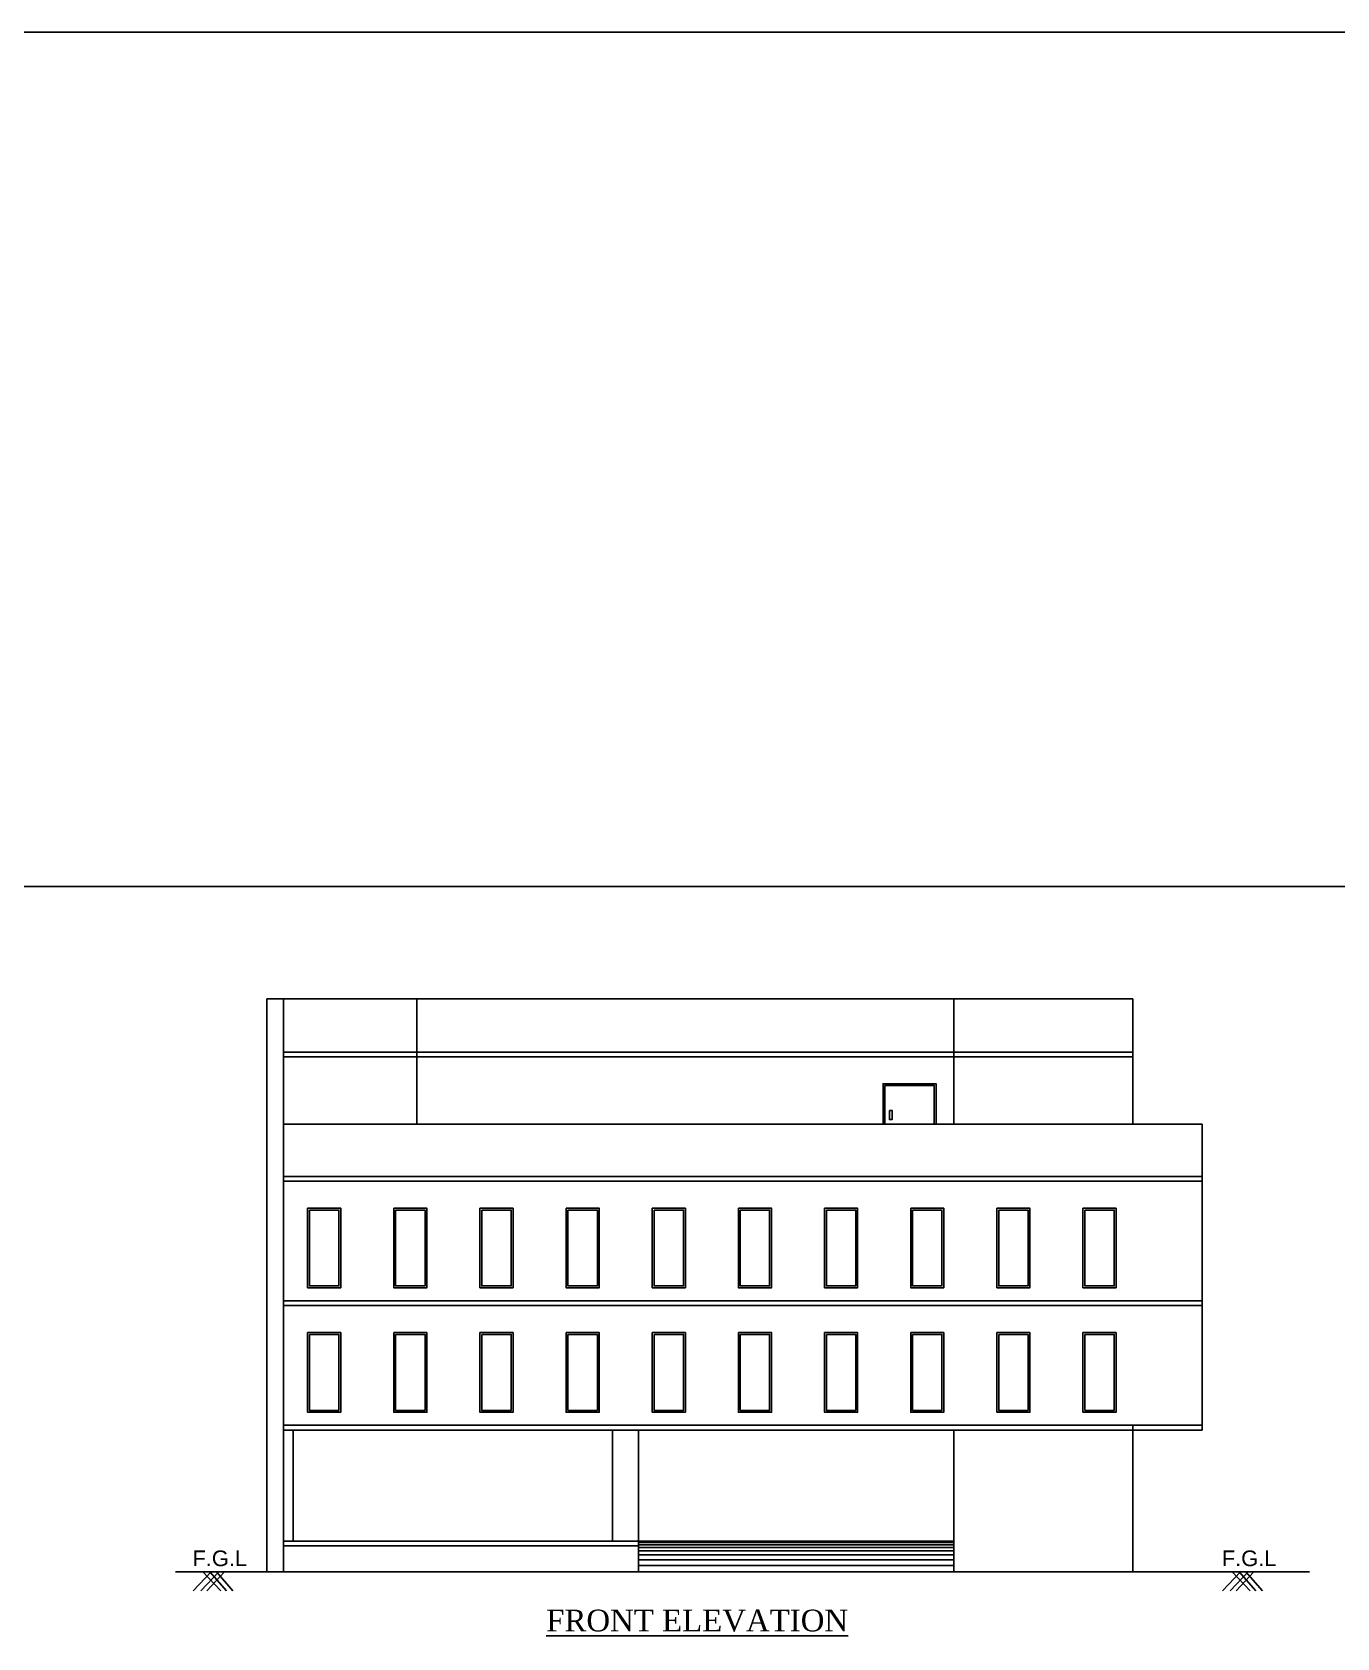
# Model space of a CAD drawing. Header units: metres. Extents: x 3592 to 3825, y 373 to 546.
# Drawn here: x 3667.28 to 3697.28, y 508.67 to 545.58 of the extents above; entities that cross this region are included whole.
import ezdxf

# ---------------------------------------------------------------- set-up
doc = ezdxf.new("R2010")
doc.units = ezdxf.units.M
doc.styles.add('ANAND', font='times.ttf')
doc.styles.add('STYLE2', font='arial.ttf')

msp = doc.modelspace()

# ---------------------------------------------------------------- linework, layer by layer
at = {"color": 3}
for p, q in [((3672.67438, 523.35706), (3692.58658, 523.35706)), ((3672.67438, 510.18706), (3672.67438, 523.35706)), ((3673.05538, 510.18706), (3673.05538, 523.35706)), ((3676.12738, 520.47706), (3676.12738, 523.35706)), ((3688.47178, 520.47706), (3688.47178, 523.35706)), ((3692.58658, 520.47706), (3692.58658, 523.35706)), ((3673.05538, 522.13706), (3692.58658, 522.13706)), ((3673.05538, 522.02706), (3692.58658, 522.02706)), ((3673.05538, 520.47706), (3694.18678, 520.47706)), ((3694.18678, 520.47706), (3694.18678, 513.44706)), ((3673.05538, 519.27706), (3694.18678, 519.27706)), ((3673.05538, 519.16706), (3694.18678, 519.16706)), ((3673.05538, 516.41706), (3694.18678, 516.41706)), ((3673.05538, 516.30706), (3694.18678, 516.30706)), ((3673.05538, 513.55706), (3694.18678, 513.55706)), ((3692.58658, 510.18706), (3692.58658, 513.55706)), ((3673.05538, 513.44706), (3694.18678, 513.44706)), ((3673.28398, 513.44706), (3673.28398, 510.89706)), ((3680.62318, 513.44706), (3680.62318, 510.89706)), ((3681.21959, 513.44706), (3681.21959, 510.89706)), ((3688.47178, 513.44706), (3688.47178, 510.18706)), ((3673.05538, 510.89706), (3688.47178, 510.89706)), ((3681.21959, 510.89706), (3681.21959, 510.18706)), ((3673.05538, 510.78706), (3681.21959, 510.78706)), ((3681.21959, 510.85951), (3688.47178, 510.85951)), ((3681.21959, 510.80937), (3688.47178, 510.80937)), ((3681.21959, 510.74644), (3688.47178, 510.74644)), ((3681.21959, 510.67185), (3688.47178, 510.67185)), ((3681.21959, 510.578), (3688.47178, 510.578)), ((3670.57907, 510.18706), (3696.65209, 510.18706)), ((3681.21959, 510.46711), (3688.47178, 510.46711)), ((3681.21959, 510.33013), (3688.47178, 510.33013))]:
    msp.add_line(p, q, dxfattribs=at)
for p, q in [((3671.39328, 510.18706), (3670.98272, 509.75381)), ((3671.5704, 510.18706), (3671.15985, 509.75381)), ((3671.20528, 510.18706), (3671.61583, 509.75381)), ((3671.70518, 510.18706), (3671.29463, 509.75381)), ((3671.36457, 510.18706), (3671.74513, 509.75381)), ((3671.51719, 510.18706), (3671.89775, 509.75381)), ((3695.06318, 510.18706), (3694.65263, 509.75381)), ((3695.24031, 510.18706), (3694.82976, 509.75381)), ((3694.87519, 510.18706), (3695.28574, 509.75381)), ((3695.37509, 510.18706), (3694.96453, 509.75381)), ((3695.03447, 510.18706), (3695.41504, 509.75381)), ((3695.18709, 510.18706), (3695.56766, 509.75381))]:
    msp.add_line(p, q)
for points in [[(3591.93287, 545.58275), (3825.29096, 545.58275), (3825.29096, 373.41866), (3591.93287, 373.41866)], [(3686.99059, 520.79691), (3687.05346, 520.79691), (3687.05346, 520.58531), (3686.99059, 520.58531)], [(3673.61278, 518.54706), (3674.37478, 518.54706), (3674.37478, 516.71706), (3673.61278, 516.71706)], [(3673.65508, 518.50476), (3674.33249, 518.50476), (3674.33249, 516.75935), (3673.65508, 516.75935)], [(3675.59398, 518.54706), (3676.35598, 518.54706), (3676.35598, 516.71706), (3675.59398, 516.71706)], [(3675.63628, 518.50476), (3676.31369, 518.50476), (3676.31369, 516.75935), (3675.63628, 516.75935)], [(3677.57518, 518.54706), (3678.33718, 518.54706), (3678.33718, 516.71706), (3677.57518, 516.71706)], [(3677.61748, 518.50476), (3678.29489, 518.50476), (3678.29489, 516.75935), (3677.61748, 516.75935)], [(3679.55638, 518.54706), (3680.31838, 518.54706), (3680.31838, 516.71706), (3679.55638, 516.71706)], [(3679.59868, 518.50476), (3680.27609, 518.50476), (3680.27609, 516.75935), (3679.59868, 516.75935)], [(3681.53758, 518.54706), (3682.29958, 518.54706), (3682.29958, 516.71706), (3681.53758, 516.71706)], [(3681.57988, 518.50476), (3682.25729, 518.50476), (3682.25729, 516.75935), (3681.57988, 516.75935)], [(3683.51878, 518.54706), (3684.28078, 518.54706), (3684.28078, 516.71706), (3683.51878, 516.71706)], [(3683.56108, 518.50476), (3684.23849, 518.50476), (3684.23849, 516.75935), (3683.56108, 516.75935)], [(3685.49998, 518.54706), (3686.26198, 518.54706), (3686.26198, 516.71706), (3685.49998, 516.71706)], [(3685.54228, 518.50476), (3686.21969, 518.50476), (3686.21969, 516.75935), (3685.54228, 516.75935)], [(3687.48118, 518.54706), (3688.24318, 518.54706), (3688.24318, 516.71706), (3687.48118, 516.71706)], [(3687.52348, 518.50476), (3688.20089, 518.50476), (3688.20089, 516.75935), (3687.52348, 516.75935)], [(3689.46238, 518.54706), (3690.22438, 518.54706), (3690.22438, 516.71706), (3689.46238, 516.71706)], [(3689.50468, 518.50476), (3690.18209, 518.50476), (3690.18209, 516.75935), (3689.50468, 516.75935)], [(3691.44358, 518.54706), (3692.20558, 518.54706), (3692.20558, 516.71706), (3691.44358, 516.71706)], [(3691.48588, 518.50476), (3692.16329, 518.50476), (3692.16329, 516.75935), (3691.48588, 516.75935)], [(3673.61278, 515.68706), (3674.37478, 515.68706), (3674.37478, 513.85706), (3673.61278, 513.85706)], [(3675.59398, 515.68706), (3676.35598, 515.68706), (3676.35598, 513.85706), (3675.59398, 513.85706)], [(3677.57518, 515.68706), (3678.33718, 515.68706), (3678.33718, 513.85706), (3677.57518, 513.85706)], [(3679.55638, 515.68706), (3680.31838, 515.68706), (3680.31838, 513.85706), (3679.55638, 513.85706)], [(3681.53758, 515.68706), (3682.29958, 515.68706), (3682.29958, 513.85706), (3681.53758, 513.85706)], [(3683.51878, 515.68706), (3684.28078, 515.68706), (3684.28078, 513.85706), (3683.51878, 513.85706)], [(3685.49998, 515.68706), (3686.26198, 515.68706), (3686.26198, 513.85706), (3685.49998, 513.85706)], [(3687.48118, 515.68706), (3688.24318, 515.68706), (3688.24318, 513.85706), (3687.48118, 513.85706)], [(3689.46238, 515.68706), (3690.22438, 515.68706), (3690.22438, 513.85706), (3689.46238, 513.85706)], [(3691.44358, 515.68706), (3692.20558, 515.68706), (3692.20558, 513.85706), (3691.44358, 513.85706)], [(3673.65508, 515.64476), (3674.33249, 515.64476), (3674.33249, 513.89935), (3673.65508, 513.89935)], [(3675.63628, 515.64476), (3676.31369, 515.64476), (3676.31369, 513.89935), (3675.63628, 513.89935)], [(3677.61748, 515.64476), (3678.29489, 515.64476), (3678.29489, 513.89935), (3677.61748, 513.89935)], [(3679.59868, 515.64476), (3680.27609, 515.64476), (3680.27609, 513.89935), (3679.59868, 513.89935)], [(3681.57988, 515.64476), (3682.25729, 515.64476), (3682.25729, 513.89935), (3681.57988, 513.89935)], [(3683.56108, 515.64476), (3684.23849, 515.64476), (3684.23849, 513.89935), (3683.56108, 513.89935)], [(3685.54228, 515.64476), (3686.21969, 515.64476), (3686.21969, 513.89935), (3685.54228, 513.89935)], [(3687.52348, 515.64476), (3688.20089, 515.64476), (3688.20089, 513.89935), (3687.52348, 513.89935)], [(3689.50468, 515.64476), (3690.18209, 515.64476), (3690.18209, 513.89935), (3689.50468, 513.89935)], [(3691.48588, 515.64476), (3692.16329, 515.64476), (3692.16329, 513.89935), (3691.48588, 513.89935)]]:
    msp.add_lwpolyline(points, close=True, dxfattribs=at)
msp.add_lwpolyline([(3751.99791, 525.94549), (3627.83337, 525.94549), (3627.83337, 457.62569), (3751.99791, 457.62569)], close=True)
for points in [[(3686.84544, 520.47706), (3686.84544, 521.40706), (3688.06464, 521.40706), (3688.06464, 520.47706)], [(3686.88774, 520.47706), (3686.88774, 521.36476), (3688.02234, 521.36476), (3688.02234, 520.47706)]]:
    msp.add_lwpolyline(points, dxfattribs=at)

# ---------------------------------------------------------------- texts
for s, height, style, p in [('F.G.L', 0.36, 'STYLE2', (3670.96408, 510.31912)), ('F.G.L', 0.36, 'STYLE2', (3694.63398, 510.31912)), ('%%UFRONT ELEVATION', 0.5, 'ANAND', (3679.09987, 508.81954))]:
    msp.add_text(s, height=height, dxfattribs=dict(style=style)).set_placement(p)

doc.saveas('drawing.dxf')
